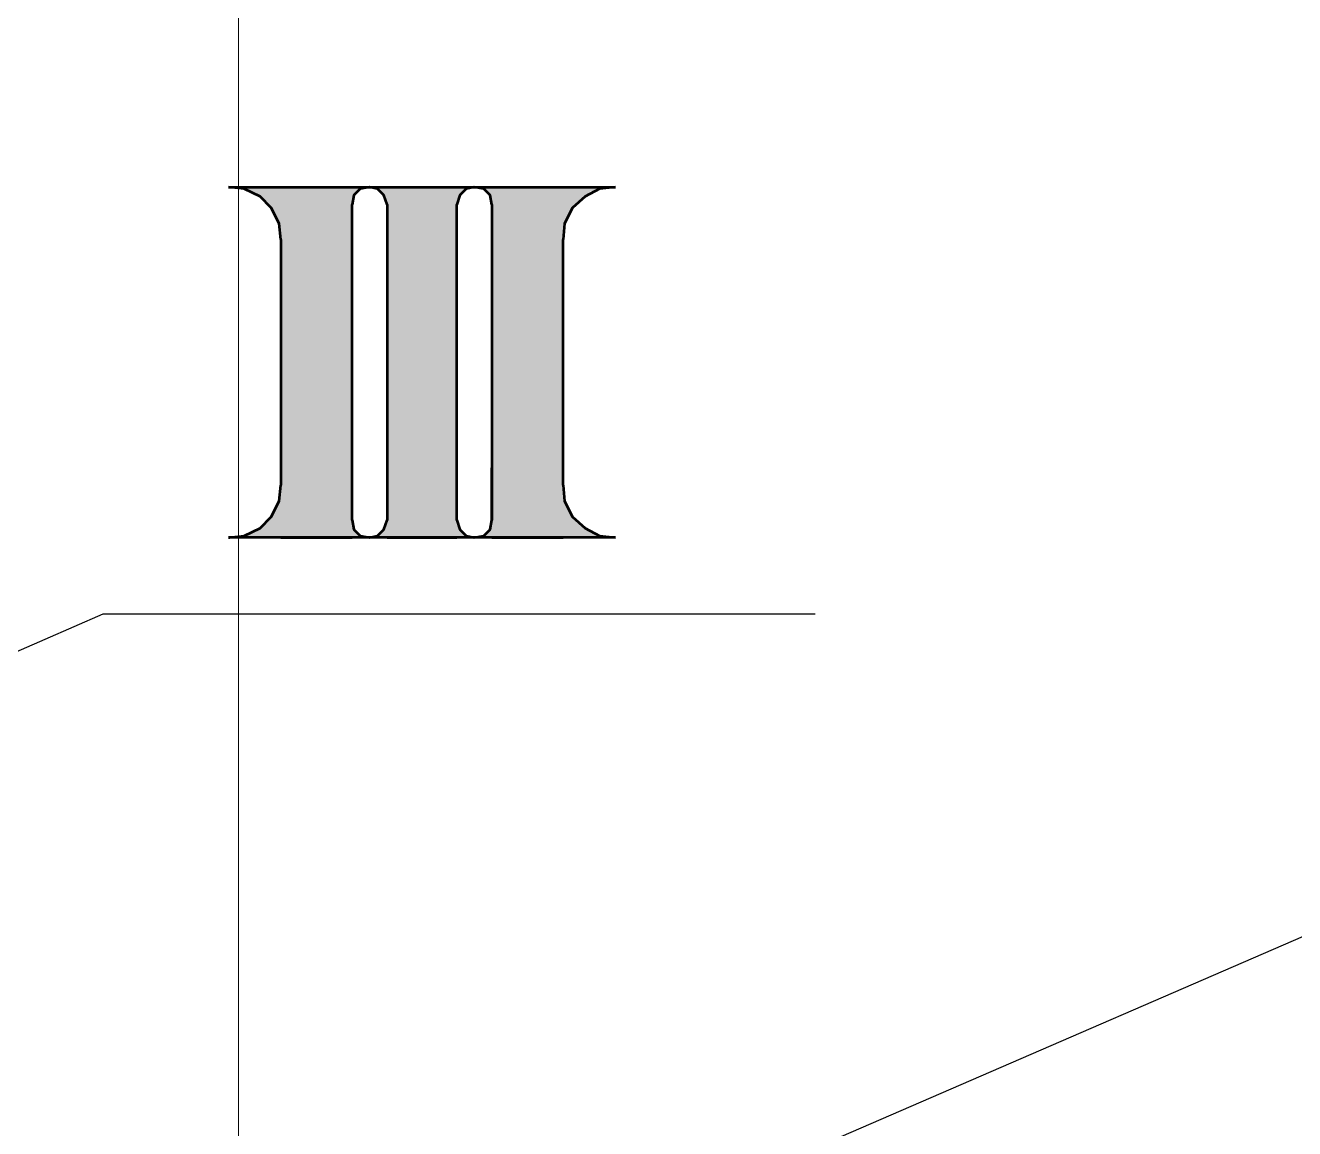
# Model space of a CAD drawing. Header units: millimetres. Extents: x 0 to 841, y 0 to 1189.
# Drawn here: x 330.71 to 364.59, y 786.29 to 815.75 of the extents above; entities that cross this region are included whole.
import ezdxf

# ---------------------------------------------------------------- set-up
doc = ezdxf.new("R2010")
doc.units = ezdxf.units.MM
doc.layers.add('C00-00-00', color=7, linetype='Continuous')
doc.layers.add('CBF-BF-BF', color=7, linetype='Continuous', true_color=0xbfbfbf)

msp = doc.modelspace()

# ---------------------------------------------------------------- hatches: boundary and pattern name
at = {"layer": 'C00-00-00'}
h = msp.add_hatch(color=256, dxfattribs=at)
h.dxf.hatch_style = 2
h.paths.add_polyline_path([(336.126667, 811.429106), (339.809667, 811.429106), (336.211333, 811.429106)])
h = msp.add_hatch(color=256, dxfattribs=at)
h.dxf.hatch_style = 2
h.paths.add_polyline_path([(336.126667, 811.429106), (339.894333, 811.429106), (339.809667, 811.429106)])
h = msp.add_hatch(color=256, dxfattribs=at)
h.dxf.hatch_style = 2
h.paths.add_polyline_path([(336.211333, 811.429106), (339.767333, 811.429106), (336.380667, 811.429106)])
h = msp.add_hatch(color=256, dxfattribs=at)
h.dxf.hatch_style = 2
h.paths.add_polyline_path([(336.211333, 811.429106), (339.809667, 811.429106), (339.767333, 811.429106)])
h = msp.add_hatch(color=256, dxfattribs=at)
h.dxf.hatch_style = 2
h.paths.add_polyline_path([(336.380667, 811.429106), (339.725, 811.429106), (336.423, 811.429106)])
h = msp.add_hatch(color=256, dxfattribs=at)
h.dxf.hatch_style = 2
h.paths.add_polyline_path([(336.380667, 811.429106), (339.767333, 811.429106), (339.725, 811.429106)])
h = msp.add_hatch(color=256, dxfattribs=at)
h.dxf.hatch_style = 2
h.paths.add_polyline_path([(336.423, 811.429106), (339.640333, 811.386772), (336.55, 811.386772)])
h = msp.add_hatch(color=256, dxfattribs=at)
h.dxf.hatch_style = 2
h.paths.add_polyline_path([(336.423, 811.429106), (339.725, 811.429106), (339.640333, 811.386772)])
h = msp.add_hatch(color=256, dxfattribs=at)
h.dxf.hatch_style = 2
h.paths.add_polyline_path([(336.55, 811.386772), (339.640333, 811.344439), (336.634667, 811.344439)])
h = msp.add_hatch(color=256, dxfattribs=at)
h.dxf.hatch_style = 2
h.paths.add_polyline_path([(336.55, 811.386772), (339.640333, 811.386772), (339.640333, 811.344439)])
h = msp.add_hatch(color=256, dxfattribs=at)
h.dxf.hatch_style = 2
h.paths.add_polyline_path([(339.894333, 811.429106), (342.603667, 811.429106), (339.979, 811.429106)])
h = msp.add_hatch(color=256, dxfattribs=at)
h.dxf.hatch_style = 2
h.paths.add_polyline_path([(339.894333, 811.429106), (342.688333, 811.429106), (342.603667, 811.429106)])
h = msp.add_hatch(color=256, dxfattribs=at)
h.dxf.hatch_style = 2
h.paths.add_polyline_path([(339.979, 811.429106), (342.561333, 811.429106), (340.063667, 811.429106)])
h = msp.add_hatch(color=256, dxfattribs=at)
h.dxf.hatch_style = 2
h.paths.add_polyline_path([(339.979, 811.429106), (342.603667, 811.429106), (342.561333, 811.429106)])
h = msp.add_hatch(color=256, dxfattribs=at)
h.dxf.hatch_style = 2
h.paths.add_polyline_path([(340.063667, 811.429106), (342.476667, 811.386772), (340.106, 811.386772)])
h = msp.add_hatch(color=256, dxfattribs=at)
h.dxf.hatch_style = 2
h.paths.add_polyline_path([(340.063667, 811.429106), (342.561333, 811.429106), (342.476667, 811.386772)])
h = msp.add_hatch(color=256, dxfattribs=at)
h.dxf.hatch_style = 2
h.paths.add_polyline_path([(340.106, 811.386772), (342.392, 811.344439), (340.190667, 811.344439)])
h = msp.add_hatch(color=256, dxfattribs=at)
h.dxf.hatch_style = 2
h.paths.add_polyline_path([(340.106, 811.386772), (342.476667, 811.386772), (342.392, 811.344439)])
h = msp.add_hatch(color=256, dxfattribs=at)
h.dxf.hatch_style = 2
h.paths.add_polyline_path([(342.688333, 811.429106), (346.371333, 811.429106), (342.773, 811.429106)])
h = msp.add_hatch(color=256, dxfattribs=at)
h.dxf.hatch_style = 2
h.paths.add_polyline_path([(342.688333, 811.429106), (346.456, 811.429106), (346.371333, 811.429106)])
h = msp.add_hatch(color=256, dxfattribs=at)
h.dxf.hatch_style = 2
h.paths.add_polyline_path([(342.773, 811.429106), (346.202, 811.429106), (342.857667, 811.429106)])
h = msp.add_hatch(color=256, dxfattribs=at)
h.dxf.hatch_style = 2
h.paths.add_polyline_path([(342.773, 811.429106), (346.371333, 811.429106), (346.202, 811.429106)])
h = msp.add_hatch(color=256, dxfattribs=at)
h.dxf.hatch_style = 2
h.paths.add_polyline_path([(342.857667, 811.429106), (346.202, 811.429106)])
h = msp.add_hatch(color=256, dxfattribs=at)
h.dxf.hatch_style = 2
h.paths.add_polyline_path([(342.857667, 811.429106), (346.202, 811.429106)])
h = msp.add_hatch(color=256, dxfattribs=at)
h.dxf.hatch_style = 2
h.paths.add_polyline_path([(342.857667, 811.429106), (346.075, 811.386772), (342.942333, 811.386772)])
h = msp.add_hatch(color=256, dxfattribs=at)
h.dxf.hatch_style = 2
h.paths.add_polyline_path([(342.857667, 811.429106), (346.202, 811.429106), (346.075, 811.386772)])
h = msp.add_hatch(color=256, dxfattribs=at)
h.dxf.hatch_style = 2
h.paths.add_polyline_path([(342.942333, 811.386772), (345.990333, 811.344439), (342.984667, 811.344439)])
h = msp.add_hatch(color=256, dxfattribs=at)
h.dxf.hatch_style = 2
h.paths.add_polyline_path([(342.942333, 811.386772), (346.075, 811.386772), (345.990333, 811.344439)])
h = msp.add_hatch(color=256, dxfattribs=at)
h.dxf.hatch_style = 2
h.paths.add_polyline_path([(336.634667, 811.344439), (339.598, 811.344439), (336.677, 811.344439)])
h = msp.add_hatch(color=256, dxfattribs=at)
h.dxf.hatch_style = 2
h.paths.add_polyline_path([(336.634667, 811.344439), (339.640333, 811.344439), (339.598, 811.344439)])
h = msp.add_hatch(color=256, dxfattribs=at)
h.dxf.hatch_style = 2
h.paths.add_polyline_path([(336.677, 811.344439), (339.513333, 811.302106), (336.804, 811.302106)])
h = msp.add_hatch(color=256, dxfattribs=at)
h.dxf.hatch_style = 2
h.paths.add_polyline_path([(336.677, 811.344439), (339.598, 811.344439), (339.513333, 811.302106)])
h = msp.add_hatch(color=256, dxfattribs=at)
h.dxf.hatch_style = 2
h.paths.add_polyline_path([(336.804, 811.302106), (339.513333, 811.259772), (336.846333, 811.259772)])
h = msp.add_hatch(color=256, dxfattribs=at)
h.dxf.hatch_style = 2
h.paths.add_polyline_path([(336.804, 811.302106), (339.513333, 811.302106), (339.513333, 811.259772)])
h = msp.add_hatch(color=256, dxfattribs=at)
h.dxf.hatch_style = 2
h.paths.add_polyline_path([(336.846333, 811.259772), (339.471, 811.217439), (336.888667, 811.217439)])
h = msp.add_hatch(color=256, dxfattribs=at)
h.dxf.hatch_style = 2
h.paths.add_polyline_path([(336.846333, 811.259772), (339.513333, 811.259772), (339.471, 811.217439)])
h = msp.add_hatch(color=256, dxfattribs=at)
h.dxf.hatch_style = 2
h.paths.add_polyline_path([(336.888667, 811.217439), (339.428667, 811.132772), (337.015667, 811.132772)])
h = msp.add_hatch(color=256, dxfattribs=at)
h.dxf.hatch_style = 2
h.paths.add_polyline_path([(336.888667, 811.217439), (339.471, 811.217439), (339.428667, 811.132772)])
h = msp.add_hatch(color=256, dxfattribs=at)
h.dxf.hatch_style = 2
h.paths.add_polyline_path([(337.015667, 811.132772), (339.428667, 811.132772), (337.058, 811.132772)])
h = msp.add_hatch(color=256, dxfattribs=at)
h.dxf.hatch_style = 2
h.paths.add_polyline_path([(337.015667, 811.132772), (339.428667, 811.132772)])
h = msp.add_hatch(color=256, dxfattribs=at)
h.dxf.hatch_style = 2
h.paths.add_polyline_path([(337.058, 811.132772), (339.428667, 811.048106), (337.100333, 811.048106)])
h = msp.add_hatch(color=256, dxfattribs=at)
h.dxf.hatch_style = 2
h.paths.add_polyline_path([(337.058, 811.132772), (339.428667, 811.132772), (339.428667, 811.048106)])
h = msp.add_hatch(color=256, dxfattribs=at)
h.dxf.hatch_style = 2
h.paths.add_polyline_path([(337.100333, 811.048106), (339.428667, 810.963439), (337.185, 810.963439)])
h = msp.add_hatch(color=256, dxfattribs=at)
h.dxf.hatch_style = 2
h.paths.add_polyline_path([(337.100333, 811.048106), (339.428667, 811.048106), (339.428667, 810.963439)])
h = msp.add_hatch(color=256, dxfattribs=at)
h.dxf.hatch_style = 2
h.paths.add_polyline_path([(340.190667, 811.344439), (342.349667, 811.302106), (340.233, 811.302106)])
h = msp.add_hatch(color=256, dxfattribs=at)
h.dxf.hatch_style = 2
h.paths.add_polyline_path([(340.190667, 811.344439), (342.392, 811.344439), (342.349667, 811.302106)])
h = msp.add_hatch(color=256, dxfattribs=at)
h.dxf.hatch_style = 2
h.paths.add_polyline_path([(340.233, 811.302106), (342.307333, 811.217439), (340.275333, 811.217439)])
h = msp.add_hatch(color=256, dxfattribs=at)
h.dxf.hatch_style = 2
h.paths.add_polyline_path([(340.233, 811.302106), (342.349667, 811.302106), (342.307333, 811.217439)])
h = msp.add_hatch(color=256, dxfattribs=at)
h.dxf.hatch_style = 2
h.paths.add_polyline_path([(340.275333, 811.217439), (342.265, 811.132772), (340.317667, 811.132772)])
h = msp.add_hatch(color=256, dxfattribs=at)
h.dxf.hatch_style = 2
h.paths.add_polyline_path([(340.275333, 811.217439), (342.307333, 811.217439), (342.265, 811.132772)])
h = msp.add_hatch(color=256, dxfattribs=at)
h.dxf.hatch_style = 2
h.paths.add_polyline_path([(340.317667, 811.132772), (342.222667, 811.048106), (340.36, 811.048106)])
h = msp.add_hatch(color=256, dxfattribs=at)
h.dxf.hatch_style = 2
h.paths.add_polyline_path([(340.317667, 811.132772), (342.265, 811.132772), (342.222667, 811.048106)])
h = msp.add_hatch(color=256, dxfattribs=at)
h.dxf.hatch_style = 2
h.paths.add_polyline_path([(340.36, 811.048106), (342.222667, 810.963439), (340.36, 810.963439)])
h = msp.add_hatch(color=256, dxfattribs=at)
h.dxf.hatch_style = 2
h.paths.add_polyline_path([(340.36, 811.048106), (342.222667, 811.048106), (342.222667, 810.963439)])
h = msp.add_hatch(color=256, dxfattribs=at)
h.dxf.hatch_style = 2
h.paths.add_polyline_path([(342.984667, 811.344439), (345.905667, 811.344439), (343.027, 811.344439)])
h = msp.add_hatch(color=256, dxfattribs=at)
h.dxf.hatch_style = 2
h.paths.add_polyline_path([(342.984667, 811.344439), (345.990333, 811.344439), (345.905667, 811.344439)])
h = msp.add_hatch(color=256, dxfattribs=at)
h.dxf.hatch_style = 2
h.paths.add_polyline_path([(343.027, 811.344439), (345.778667, 811.302106), (343.069333, 811.302106)])
h = msp.add_hatch(color=256, dxfattribs=at)
h.dxf.hatch_style = 2
h.paths.add_polyline_path([(343.027, 811.344439), (345.905667, 811.344439), (345.778667, 811.302106)])
h = msp.add_hatch(color=256, dxfattribs=at)
h.dxf.hatch_style = 2
h.paths.add_polyline_path([(343.069333, 811.302106), (345.736333, 811.259772), (343.069333, 811.259772)])
h = msp.add_hatch(color=256, dxfattribs=at)
h.dxf.hatch_style = 2
h.paths.add_polyline_path([(343.069333, 811.302106), (345.778667, 811.302106), (345.736333, 811.259772)])
h = msp.add_hatch(color=256, dxfattribs=at)
h.dxf.hatch_style = 2
h.paths.add_polyline_path([(343.069333, 811.259772), (345.694, 811.217439), (343.111667, 811.217439)])
h = msp.add_hatch(color=256, dxfattribs=at)
h.dxf.hatch_style = 2
h.paths.add_polyline_path([(343.069333, 811.259772), (345.736333, 811.259772), (345.694, 811.217439)])
h = msp.add_hatch(color=256, dxfattribs=at)
h.dxf.hatch_style = 2
h.paths.add_polyline_path([(343.111667, 811.217439), (345.567, 811.132772), (343.154, 811.132772)])
h = msp.add_hatch(color=256, dxfattribs=at)
h.dxf.hatch_style = 2
h.paths.add_polyline_path([(343.111667, 811.217439), (345.694, 811.217439), (345.567, 811.132772)])
h = msp.add_hatch(color=256, dxfattribs=at)
h.dxf.hatch_style = 2
h.paths.add_polyline_path([(343.154, 811.132772), (345.567, 811.132772)])
h = msp.add_hatch(color=256, dxfattribs=at)
h.dxf.hatch_style = 2
h.paths.add_polyline_path([(343.154, 811.132772), (345.567, 811.132772)])
h = msp.add_hatch(color=256, dxfattribs=at)
h.dxf.hatch_style = 2
h.paths.add_polyline_path([(343.154, 811.132772), (345.482333, 811.048106), (343.154, 811.048106)])
h = msp.add_hatch(color=256, dxfattribs=at)
h.dxf.hatch_style = 2
h.paths.add_polyline_path([(343.154, 811.132772), (345.567, 811.132772), (345.482333, 811.048106)])
h = msp.add_hatch(color=256, dxfattribs=at)
h.dxf.hatch_style = 2
h.paths.add_polyline_path([(343.154, 811.048106), (345.397667, 810.963439), (343.154, 810.963439)])
h = msp.add_hatch(color=256, dxfattribs=at)
h.dxf.hatch_style = 2
h.paths.add_polyline_path([(343.154, 811.048106), (345.482333, 811.048106), (345.397667, 810.963439)])
h = msp.add_hatch(color=256, dxfattribs=at)
h.dxf.hatch_style = 2
h.paths.add_polyline_path([(337.185, 810.963439), (339.428667, 810.963439), (337.227333, 810.963439)])
h = msp.add_hatch(color=256, dxfattribs=at)
h.dxf.hatch_style = 2
h.paths.add_polyline_path([(337.185, 810.963439), (339.428667, 810.963439)])
h = msp.add_hatch(color=256, dxfattribs=at)
h.dxf.hatch_style = 2
h.paths.add_polyline_path([(337.227333, 810.963439), (339.428667, 810.751772), (337.354333, 810.751772)])
h = msp.add_hatch(color=256, dxfattribs=at)
h.dxf.hatch_style = 2
h.paths.add_polyline_path([(337.227333, 810.963439), (339.428667, 810.963439), (339.428667, 810.751772)])
h = msp.add_hatch(color=256, dxfattribs=at)
h.dxf.hatch_style = 2
h.paths.add_polyline_path([(337.354333, 810.751772), (339.428667, 810.540106), (337.439, 810.540106)])
h = msp.add_hatch(color=256, dxfattribs=at)
h.dxf.hatch_style = 2
h.paths.add_polyline_path([(337.354333, 810.751772), (339.428667, 810.751772), (339.428667, 810.540106)])
h = msp.add_hatch(color=256, dxfattribs=at)
h.dxf.hatch_style = 2
h.paths.add_polyline_path([(340.36, 810.963439), (342.222667, 802.539106), (340.36, 802.539106)])
h = msp.add_hatch(color=256, dxfattribs=at)
h.dxf.hatch_style = 2
h.paths.add_polyline_path([(340.36, 810.963439), (342.222667, 810.963439), (342.222667, 802.539106)])
h = msp.add_hatch(color=256, dxfattribs=at)
h.dxf.hatch_style = 2
h.paths.add_polyline_path([(343.154, 810.963439), (345.397667, 810.963439)])
h = msp.add_hatch(color=256, dxfattribs=at)
h.dxf.hatch_style = 2
h.paths.add_polyline_path([(343.154, 810.963439), (345.397667, 810.963439)])
h = msp.add_hatch(color=256, dxfattribs=at)
h.dxf.hatch_style = 2
h.paths.add_polyline_path([(343.154, 810.963439), (345.228333, 810.751772), (343.154, 810.751772)])
h = msp.add_hatch(color=256, dxfattribs=at)
h.dxf.hatch_style = 2
h.paths.add_polyline_path([(343.154, 810.963439), (345.397667, 810.963439), (345.228333, 810.751772)])
h = msp.add_hatch(color=256, dxfattribs=at)
h.dxf.hatch_style = 2
h.paths.add_polyline_path([(343.154, 810.751772), (345.143667, 810.540106), (343.154, 810.540106)])
h = msp.add_hatch(color=256, dxfattribs=at)
h.dxf.hatch_style = 2
h.paths.add_polyline_path([(343.154, 810.751772), (345.228333, 810.751772), (345.143667, 810.540106)])
h = msp.add_hatch(color=256, dxfattribs=at)
h.dxf.hatch_style = 2
h.paths.add_polyline_path([(337.439, 810.540106), (339.428667, 810.286106), (337.523667, 810.286106)])
h = msp.add_hatch(color=256, dxfattribs=at)
h.dxf.hatch_style = 2
h.paths.add_polyline_path([(337.439, 810.540106), (339.428667, 810.540106), (339.428667, 810.286106)])
h = msp.add_hatch(color=256, dxfattribs=at)
h.dxf.hatch_style = 2
h.paths.add_polyline_path([(343.154, 810.540106), (345.059, 810.286106), (343.154, 810.286106)])
h = msp.add_hatch(color=256, dxfattribs=at)
h.dxf.hatch_style = 2
h.paths.add_polyline_path([(343.154, 810.540106), (345.143667, 810.540106), (345.059, 810.286106)])
h = msp.add_hatch(color=256, dxfattribs=at)
h.dxf.hatch_style = 2
h.paths.add_polyline_path([(337.523667, 810.286106), (339.428667, 810.032106), (337.523667, 810.032106)])
h = msp.add_hatch(color=256, dxfattribs=at)
h.dxf.hatch_style = 2
h.paths.add_polyline_path([(337.523667, 810.286106), (339.428667, 810.286106), (339.428667, 810.032106)])
h = msp.add_hatch(color=256, dxfattribs=at)
h.dxf.hatch_style = 2
h.paths.add_polyline_path([(337.523667, 810.032106), (339.428667, 803.470439), (337.523667, 803.470439)])
h = msp.add_hatch(color=256, dxfattribs=at)
h.dxf.hatch_style = 2
h.paths.add_polyline_path([(337.523667, 810.032106), (339.428667, 810.032106), (339.428667, 803.470439)])
h = msp.add_hatch(color=256, dxfattribs=at)
h.dxf.hatch_style = 2
h.paths.add_polyline_path([(343.154, 810.286106), (345.059, 810.032106), (343.154, 810.032106)])
h = msp.add_hatch(color=256, dxfattribs=at)
h.dxf.hatch_style = 2
h.paths.add_polyline_path([(343.154, 810.286106), (345.059, 810.286106), (345.059, 810.032106)])
h = msp.add_hatch(color=256, dxfattribs=at)
h.dxf.hatch_style = 2
h.paths.add_polyline_path([(343.154, 810.032106), (345.059, 803.470439), (343.154, 803.470439)])
h = msp.add_hatch(color=256, dxfattribs=at)
h.dxf.hatch_style = 2
h.paths.add_polyline_path([(343.154, 810.032106), (345.059, 810.032106), (345.059, 803.470439)])
h = msp.add_hatch(color=256, dxfattribs=at)
h.dxf.hatch_style = 2
h.paths.add_polyline_path([(337.523667, 803.470439), (339.428667, 803.216439), (337.523667, 803.216439)])
h = msp.add_hatch(color=256, dxfattribs=at)
h.dxf.hatch_style = 2
h.paths.add_polyline_path([(337.523667, 803.470439), (339.428667, 803.470439), (339.428667, 803.216439)])
h = msp.add_hatch(color=256, dxfattribs=at)
h.dxf.hatch_style = 2
h.paths.add_polyline_path([(343.154, 803.470439), (345.059, 803.216439), (343.154, 803.216439)])
h = msp.add_hatch(color=256, dxfattribs=at)
h.dxf.hatch_style = 2
h.paths.add_polyline_path([(343.154, 803.470439), (345.059, 803.470439), (345.059, 803.216439)])
h = msp.add_hatch(color=256, dxfattribs=at)
h.dxf.hatch_style = 2
h.paths.add_polyline_path([(337.439, 803.004772), (339.428667, 802.750772), (337.354333, 802.750772)])
h = msp.add_hatch(color=256, dxfattribs=at)
h.dxf.hatch_style = 2
h.paths.add_polyline_path([(337.523667, 803.216439), (339.428667, 803.004772), (337.439, 803.004772)])
h = msp.add_hatch(color=256, dxfattribs=at)
h.dxf.hatch_style = 2
h.paths.add_polyline_path([(337.439, 803.004772), (339.428667, 803.004772), (339.428667, 802.750772)])
h = msp.add_hatch(color=256, dxfattribs=at)
h.dxf.hatch_style = 2
h.paths.add_polyline_path([(337.523667, 803.216439), (339.428667, 803.216439), (339.428667, 803.004772)])
h = msp.add_hatch(color=256, dxfattribs=at)
h.dxf.hatch_style = 2
h.paths.add_polyline_path([(343.154, 803.216439), (345.143667, 803.004772), (343.154, 803.004772)])
h = msp.add_hatch(color=256, dxfattribs=at)
h.dxf.hatch_style = 2
h.paths.add_polyline_path([(343.154, 803.216439), (345.059, 803.216439), (345.143667, 803.004772)])
h = msp.add_hatch(color=256, dxfattribs=at)
h.dxf.hatch_style = 2
h.paths.add_polyline_path([(343.154, 803.004772), (345.228333, 802.750772), (343.154, 802.750772)])
h = msp.add_hatch(color=256, dxfattribs=at)
h.dxf.hatch_style = 2
h.paths.add_polyline_path([(343.154, 803.004772), (345.143667, 803.004772), (345.228333, 802.750772)])
h = msp.add_hatch(color=256, dxfattribs=at)
h.dxf.hatch_style = 2
h.paths.add_polyline_path([(337.227333, 802.581439), (339.428667, 802.539106), (337.185, 802.539106)])
h = msp.add_hatch(color=256, dxfattribs=at)
h.dxf.hatch_style = 2
h.paths.add_polyline_path([(337.354333, 802.750772), (339.428667, 802.581439), (337.227333, 802.581439)])
h = msp.add_hatch(color=256, dxfattribs=at)
h.dxf.hatch_style = 2
h.paths.add_polyline_path([(337.227333, 802.581439), (339.428667, 802.581439), (339.428667, 802.539106)])
h = msp.add_hatch(color=256, dxfattribs=at)
h.dxf.hatch_style = 2
h.paths.add_polyline_path([(337.354333, 802.750772), (339.428667, 802.750772), (339.428667, 802.581439)])
h = msp.add_hatch(color=256, dxfattribs=at)
h.dxf.hatch_style = 2
h.paths.add_polyline_path([(343.154, 802.750772), (345.397667, 802.581439), (343.154, 802.581439)])
h = msp.add_hatch(color=256, dxfattribs=at)
h.dxf.hatch_style = 2
h.paths.add_polyline_path([(343.154, 802.750772), (345.228333, 802.750772), (345.397667, 802.581439)])
h = msp.add_hatch(color=256, dxfattribs=at)
h.dxf.hatch_style = 2
h.paths.add_polyline_path([(343.154, 802.581439), (345.397667, 802.539106), (343.154, 802.539106)])
h = msp.add_hatch(color=256, dxfattribs=at)
h.dxf.hatch_style = 2
h.paths.add_polyline_path([(343.154, 802.581439), (345.397667, 802.581439), (345.397667, 802.539106)])
h = msp.add_hatch(color=256, dxfattribs=at)
h.dxf.hatch_style = 2
h.paths.add_polyline_path([(336.804, 802.242772), (339.598, 802.158106), (336.677, 802.158106)])
h = msp.add_hatch(color=256, dxfattribs=at)
h.dxf.hatch_style = 2
h.paths.add_polyline_path([(336.846333, 802.242772), (339.513333, 802.242772), (336.804, 802.242772)])
h = msp.add_hatch(color=256, dxfattribs=at)
h.dxf.hatch_style = 2
h.paths.add_polyline_path([(336.804, 802.242772), (339.513333, 802.242772), (339.598, 802.158106)])
h = msp.add_hatch(color=256, dxfattribs=at)
h.dxf.hatch_style = 2
h.paths.add_polyline_path([(336.888667, 802.285106), (339.513333, 802.242772), (336.846333, 802.242772)])
h = msp.add_hatch(color=256, dxfattribs=at)
h.dxf.hatch_style = 2
h.paths.add_polyline_path([(336.846333, 802.242772), (339.513333, 802.242772)])
h = msp.add_hatch(color=256, dxfattribs=at)
h.dxf.hatch_style = 2
h.paths.add_polyline_path([(337.015667, 802.369772), (339.471, 802.285106), (336.888667, 802.285106)])
h = msp.add_hatch(color=256, dxfattribs=at)
h.dxf.hatch_style = 2
h.paths.add_polyline_path([(336.888667, 802.285106), (339.471, 802.285106), (339.513333, 802.242772)])
h = msp.add_hatch(color=256, dxfattribs=at)
h.dxf.hatch_style = 2
h.paths.add_polyline_path([(337.058, 802.412106), (339.428667, 802.369772), (337.015667, 802.369772)])
h = msp.add_hatch(color=256, dxfattribs=at)
h.dxf.hatch_style = 2
h.paths.add_polyline_path([(337.015667, 802.369772), (339.428667, 802.369772), (339.471, 802.285106)])
h = msp.add_hatch(color=256, dxfattribs=at)
h.dxf.hatch_style = 2
h.paths.add_polyline_path([(337.100333, 802.454439), (339.428667, 802.412106), (337.058, 802.412106)])
h = msp.add_hatch(color=256, dxfattribs=at)
h.dxf.hatch_style = 2
h.paths.add_polyline_path([(337.058, 802.412106), (339.428667, 802.412106), (339.428667, 802.369772)])
h = msp.add_hatch(color=256, dxfattribs=at)
h.dxf.hatch_style = 2
h.paths.add_polyline_path([(337.185, 802.539106), (339.428667, 802.454439), (337.100333, 802.454439)])
h = msp.add_hatch(color=256, dxfattribs=at)
h.dxf.hatch_style = 2
h.paths.add_polyline_path([(337.100333, 802.454439), (339.428667, 802.454439), (339.428667, 802.412106)])
h = msp.add_hatch(color=256, dxfattribs=at)
h.dxf.hatch_style = 2
h.paths.add_polyline_path([(337.185, 802.539106), (339.428667, 802.539106), (339.428667, 802.454439)])
h = msp.add_hatch(color=256, dxfattribs=at)
h.dxf.hatch_style = 2
h.paths.add_polyline_path([(340.233, 802.242772), (342.392, 802.158106), (340.190667, 802.158106)])
h = msp.add_hatch(color=256, dxfattribs=at)
h.dxf.hatch_style = 2
h.paths.add_polyline_path([(340.275333, 802.285106), (342.349667, 802.242772), (340.233, 802.242772)])
h = msp.add_hatch(color=256, dxfattribs=at)
h.dxf.hatch_style = 2
h.paths.add_polyline_path([(340.233, 802.242772), (342.349667, 802.242772), (342.392, 802.158106)])
h = msp.add_hatch(color=256, dxfattribs=at)
h.dxf.hatch_style = 2
h.paths.add_polyline_path([(340.317667, 802.369772), (342.307333, 802.285106), (340.275333, 802.285106)])
h = msp.add_hatch(color=256, dxfattribs=at)
h.dxf.hatch_style = 2
h.paths.add_polyline_path([(340.275333, 802.285106), (342.307333, 802.285106), (342.349667, 802.242772)])
h = msp.add_hatch(color=256, dxfattribs=at)
h.dxf.hatch_style = 2
h.paths.add_polyline_path([(340.36, 802.454439), (342.265, 802.369772), (340.317667, 802.369772)])
h = msp.add_hatch(color=256, dxfattribs=at)
h.dxf.hatch_style = 2
h.paths.add_polyline_path([(340.317667, 802.369772), (342.265, 802.369772), (342.307333, 802.285106)])
h = msp.add_hatch(color=256, dxfattribs=at)
h.dxf.hatch_style = 2
h.paths.add_polyline_path([(340.36, 802.539106), (342.222667, 802.454439), (340.36, 802.454439)])
h = msp.add_hatch(color=256, dxfattribs=at)
h.dxf.hatch_style = 2
h.paths.add_polyline_path([(340.36, 802.539106), (342.222667, 802.539106), (342.222667, 802.454439)])
h = msp.add_hatch(color=256, dxfattribs=at)
h.dxf.hatch_style = 2
h.paths.add_polyline_path([(340.36, 802.454439), (342.222667, 802.454439), (342.265, 802.369772)])
h = msp.add_hatch(color=256, dxfattribs=at)
h.dxf.hatch_style = 2
h.paths.add_polyline_path([(343.069333, 802.242772), (345.905667, 802.158106), (343.027, 802.158106)])
h = msp.add_hatch(color=256, dxfattribs=at)
h.dxf.hatch_style = 2
h.paths.add_polyline_path([(343.111667, 802.285106), (345.736333, 802.242772), (343.069333, 802.242772)])
h = msp.add_hatch(color=256, dxfattribs=at)
h.dxf.hatch_style = 2
h.paths.add_polyline_path([(343.069333, 802.242772), (345.778667, 802.242772)])
h = msp.add_hatch(color=256, dxfattribs=at)
h.dxf.hatch_style = 2
h.paths.add_polyline_path([(343.069333, 802.242772), (345.736333, 802.242772), (345.778667, 802.242772)])
h = msp.add_hatch(color=256, dxfattribs=at)
h.dxf.hatch_style = 2
h.paths.add_polyline_path([(343.069333, 802.242772), (345.778667, 802.242772), (345.905667, 802.158106)])
h = msp.add_hatch(color=256, dxfattribs=at)
h.dxf.hatch_style = 2
h.paths.add_polyline_path([(343.154, 802.369772), (345.694, 802.285106), (343.111667, 802.285106)])
h = msp.add_hatch(color=256, dxfattribs=at)
h.dxf.hatch_style = 2
h.paths.add_polyline_path([(343.111667, 802.285106), (345.694, 802.285106), (345.736333, 802.242772)])
h = msp.add_hatch(color=256, dxfattribs=at)
h.dxf.hatch_style = 2
h.paths.add_polyline_path([(343.154, 802.539106), (345.482333, 802.454439), (343.154, 802.454439)])
h = msp.add_hatch(color=256, dxfattribs=at)
h.dxf.hatch_style = 2
h.paths.add_polyline_path([(343.154, 802.539106), (345.397667, 802.539106), (345.482333, 802.454439)])
h = msp.add_hatch(color=256, dxfattribs=at)
h.dxf.hatch_style = 2
h.paths.add_polyline_path([(343.154, 802.454439), (345.567, 802.412106), (343.154, 802.412106)])
h = msp.add_hatch(color=256, dxfattribs=at)
h.dxf.hatch_style = 2
h.paths.add_polyline_path([(343.154, 802.454439), (345.482333, 802.454439), (345.567, 802.412106)])
h = msp.add_hatch(color=256, dxfattribs=at)
h.dxf.hatch_style = 2
h.paths.add_polyline_path([(343.154, 802.412106), (345.567, 802.369772), (343.154, 802.369772)])
h = msp.add_hatch(color=256, dxfattribs=at)
h.dxf.hatch_style = 2
h.paths.add_polyline_path([(343.154, 802.412106), (345.567, 802.412106), (345.567, 802.369772)])
h = msp.add_hatch(color=256, dxfattribs=at)
h.dxf.hatch_style = 2
h.paths.add_polyline_path([(343.154, 802.369772), (345.567, 802.369772), (345.694, 802.285106)])
h = msp.add_hatch(color=256, dxfattribs=at)
h.dxf.hatch_style = 2
h.paths.add_polyline_path([(336.211333, 802.073439), (339.894333, 802.073439), (336.126667, 802.073439)])
h = msp.add_hatch(color=256, dxfattribs=at)
h.dxf.hatch_style = 2
h.paths.add_polyline_path([(336.380667, 802.073439), (339.809667, 802.073439), (336.211333, 802.073439)])
h = msp.add_hatch(color=256, dxfattribs=at)
h.dxf.hatch_style = 2
h.paths.add_polyline_path([(336.211333, 802.073439), (339.809667, 802.073439), (339.894333, 802.073439)])
h = msp.add_hatch(color=256, dxfattribs=at)
h.dxf.hatch_style = 2
h.paths.add_polyline_path([(336.423, 802.073439), (339.767333, 802.073439), (336.380667, 802.073439)])
h = msp.add_hatch(color=256, dxfattribs=at)
h.dxf.hatch_style = 2
h.paths.add_polyline_path([(336.380667, 802.073439), (339.767333, 802.073439), (339.809667, 802.073439)])
h = msp.add_hatch(color=256, dxfattribs=at)
h.dxf.hatch_style = 2
h.paths.add_polyline_path([(336.55, 802.115772), (339.725, 802.073439), (336.423, 802.073439)])
h = msp.add_hatch(color=256, dxfattribs=at)
h.dxf.hatch_style = 2
h.paths.add_polyline_path([(336.423, 802.073439), (339.725, 802.073439), (339.767333, 802.073439)])
h = msp.add_hatch(color=256, dxfattribs=at)
h.dxf.hatch_style = 2
h.paths.add_polyline_path([(336.634667, 802.158106), (339.640333, 802.115772), (336.55, 802.115772)])
h = msp.add_hatch(color=256, dxfattribs=at)
h.dxf.hatch_style = 2
h.paths.add_polyline_path([(336.55, 802.115772), (339.640333, 802.115772), (339.725, 802.073439)])
h = msp.add_hatch(color=256, dxfattribs=at)
h.dxf.hatch_style = 2
h.paths.add_polyline_path([(336.677, 802.158106), (339.640333, 802.158106), (336.634667, 802.158106)])
h = msp.add_hatch(color=256, dxfattribs=at)
h.dxf.hatch_style = 2
h.paths.add_polyline_path([(336.634667, 802.158106), (339.640333, 802.158106), (339.640333, 802.115772)])
h = msp.add_hatch(color=256, dxfattribs=at)
h.dxf.hatch_style = 2
h.paths.add_polyline_path([(336.677, 802.158106), (339.598, 802.158106), (339.640333, 802.158106)])
h = msp.add_hatch(color=256, dxfattribs=at)
h.dxf.hatch_style = 2
h.paths.add_polyline_path([(339.979, 802.073439), (342.688333, 802.073439), (339.894333, 802.073439)])
h = msp.add_hatch(color=256, dxfattribs=at)
h.dxf.hatch_style = 2
h.paths.add_polyline_path([(340.063667, 802.073439), (342.603667, 802.073439), (339.979, 802.073439)])
h = msp.add_hatch(color=256, dxfattribs=at)
h.dxf.hatch_style = 2
h.paths.add_polyline_path([(339.979, 802.073439), (342.603667, 802.073439), (342.688333, 802.073439)])
h = msp.add_hatch(color=256, dxfattribs=at)
h.dxf.hatch_style = 2
h.paths.add_polyline_path([(340.106, 802.115772), (342.561333, 802.073439), (340.063667, 802.073439)])
h = msp.add_hatch(color=256, dxfattribs=at)
h.dxf.hatch_style = 2
h.paths.add_polyline_path([(340.063667, 802.073439), (342.561333, 802.073439), (342.603667, 802.073439)])
h = msp.add_hatch(color=256, dxfattribs=at)
h.dxf.hatch_style = 2
h.paths.add_polyline_path([(340.190667, 802.158106), (342.476667, 802.115772), (340.106, 802.115772)])
h = msp.add_hatch(color=256, dxfattribs=at)
h.dxf.hatch_style = 2
h.paths.add_polyline_path([(340.106, 802.115772), (342.476667, 802.115772), (342.561333, 802.073439)])
h = msp.add_hatch(color=256, dxfattribs=at)
h.dxf.hatch_style = 2
h.paths.add_polyline_path([(340.190667, 802.158106), (342.392, 802.158106), (342.476667, 802.115772)])
h = msp.add_hatch(color=256, dxfattribs=at)
h.dxf.hatch_style = 2
h.paths.add_polyline_path([(342.773, 802.073439), (346.456, 802.073439), (342.688333, 802.073439)])
h = msp.add_hatch(color=256, dxfattribs=at)
h.dxf.hatch_style = 2
h.paths.add_polyline_path([(342.857667, 802.073439), (346.371333, 802.073439), (342.773, 802.073439)])
h = msp.add_hatch(color=256, dxfattribs=at)
h.dxf.hatch_style = 2
h.paths.add_polyline_path([(342.773, 802.073439), (346.371333, 802.073439), (346.456, 802.073439)])
h = msp.add_hatch(color=256, dxfattribs=at)
h.dxf.hatch_style = 2
h.paths.add_polyline_path([(342.942333, 802.115772), (346.202, 802.073439), (342.857667, 802.073439)])
h = msp.add_hatch(color=256, dxfattribs=at)
h.dxf.hatch_style = 2
h.paths.add_polyline_path([(342.857667, 802.073439), (346.202, 802.073439)])
h = msp.add_hatch(color=256, dxfattribs=at)
h.dxf.hatch_style = 2
h.paths.add_polyline_path([(342.857667, 802.073439), (346.202, 802.073439)])
h = msp.add_hatch(color=256, dxfattribs=at)
h.dxf.hatch_style = 2
h.paths.add_polyline_path([(342.857667, 802.073439), (346.202, 802.073439), (346.371333, 802.073439)])
h = msp.add_hatch(color=256, dxfattribs=at)
h.dxf.hatch_style = 2
h.paths.add_polyline_path([(342.984667, 802.158106), (346.075, 802.115772), (342.942333, 802.115772)])
h = msp.add_hatch(color=256, dxfattribs=at)
h.dxf.hatch_style = 2
h.paths.add_polyline_path([(342.942333, 802.115772), (346.075, 802.115772), (346.202, 802.073439)])
h = msp.add_hatch(color=256, dxfattribs=at)
h.dxf.hatch_style = 2
h.paths.add_polyline_path([(343.027, 802.158106), (345.990333, 802.158106), (342.984667, 802.158106)])
h = msp.add_hatch(color=256, dxfattribs=at)
h.dxf.hatch_style = 2
h.paths.add_polyline_path([(342.984667, 802.158106), (345.990333, 802.158106), (346.075, 802.115772)])
h = msp.add_hatch(color=256, dxfattribs=at)
h.dxf.hatch_style = 2
h.paths.add_polyline_path([(343.027, 802.158106), (345.905667, 802.158106), (345.990333, 802.158106)])

# ---------------------------------------------------------------- linework, layer by layer
at = {"layer": 'C00-00-00', "lineweight": 53}
for points in [[(337.523667, 810.030694), (337.481333, 810.454028), (337.269667, 810.877361), (336.973333, 811.173694), (336.55, 811.385361), (336.126667, 811.427694)], [(340.36, 810.962028), (340.275333, 811.216028), (340.106, 811.385361), (339.894333, 811.427694), (339.640333, 811.385361), (339.471, 811.216028), (339.428667, 810.962028)], [(339.428667, 811.427694), (340.36, 811.427694)], [(343.154, 810.962028), (343.111667, 811.216028), (342.942333, 811.385361), (342.688333, 811.427694), (342.476667, 811.385361), (342.307333, 811.216028), (342.222667, 810.962028)], [(342.222667, 811.427694), (343.154, 811.427694)], [(346.456, 811.427694), (346.032667, 811.385361), (345.651667, 811.173694), (345.313, 810.877361), (345.101333, 810.454028), (345.059, 810.030694)], [(343.154, 810.962028), (343.154, 802.537694)], [(337.523667, 810.030694), (337.523667, 803.469028)], [(336.126667, 802.072028), (336.55, 802.114361), (336.973333, 802.326028), (337.269667, 802.622361), (337.481333, 803.045694), (337.523667, 803.469028)], [(345.059, 803.469028), (345.101333, 803.045694), (345.313, 802.622361), (345.651667, 802.326028), (346.032667, 802.114361), (346.456, 802.072028)], [(339.428667, 802.537694), (339.471, 802.283694), (339.640333, 802.114361), (339.894333, 802.072028), (340.106, 802.114361), (340.275333, 802.283694), (340.36, 802.537694)], [(342.222667, 802.537694), (342.307333, 802.283694), (342.476667, 802.114361), (342.688333, 802.072028), (342.942333, 802.114361), (343.111667, 802.283694), (343.154, 802.537694)]]:
    msp.add_lwpolyline(points, dxfattribs=at)
at = {"layer": 'C00-00-00', "lineweight": 25}
for points in [[(319.616667, 794.282694), (332.782333, 800.040028), (351.79, 800.040028)], [(297.645667, 762.321028), (374.226667, 795.510361), (391.033, 795.510361)]]:
    msp.add_lwpolyline(points, dxfattribs=at)
at = {"layer": 'C00-00-00', "lineweight": 53}
for points in [[(336.126667, 811.427694), (336.126667, 811.427694), (346.456, 811.427694), (346.456, 811.427694)], [(336.126667, 811.427694), (336.126667, 811.427694), (337.523667, 811.427694), (337.523667, 811.427694)], [(339.428667, 802.537694), (339.428667, 802.537694), (339.428667, 810.962028), (339.428667, 810.962028)], [(340.36, 810.962028), (340.36, 810.962028), (340.36, 802.537694), (340.36, 802.537694)], [(342.222667, 802.537694), (342.222667, 802.537694), (342.222667, 810.962028), (342.222667, 810.962028)], [(345.059, 803.469028), (345.059, 803.469028), (345.059, 810.030694), (345.059, 810.030694)], [(343.154, 802.537694), (343.154, 802.537694), (343.154, 803.934694), (343.154, 803.934694)], [(346.456, 802.072028), (346.456, 802.072028), (336.126667, 802.072028), (336.126667, 802.072028)], [(336.126667, 802.072028), (336.126667, 802.072028), (336.169, 802.072028), (336.169, 802.072028)], [(337.523667, 802.072028), (337.523667, 802.072028), (339.428667, 802.072028), (339.428667, 802.072028)], [(340.36, 802.072028), (340.36, 802.072028), (342.222667, 802.072028), (342.222667, 802.072028)], [(343.154, 802.072028), (343.154, 802.072028), (345.059, 802.072028), (345.059, 802.072028)]]:
    msp.add_open_spline(points, degree=3, dxfattribs=at)
at = {"layer": 'CBF-BF-BF', "lineweight": 9}
msp.add_lwpolyline([(336.400001, 0), (336.400001, 1189.000035)], dxfattribs=at)

doc.saveas('drawing.dxf')
